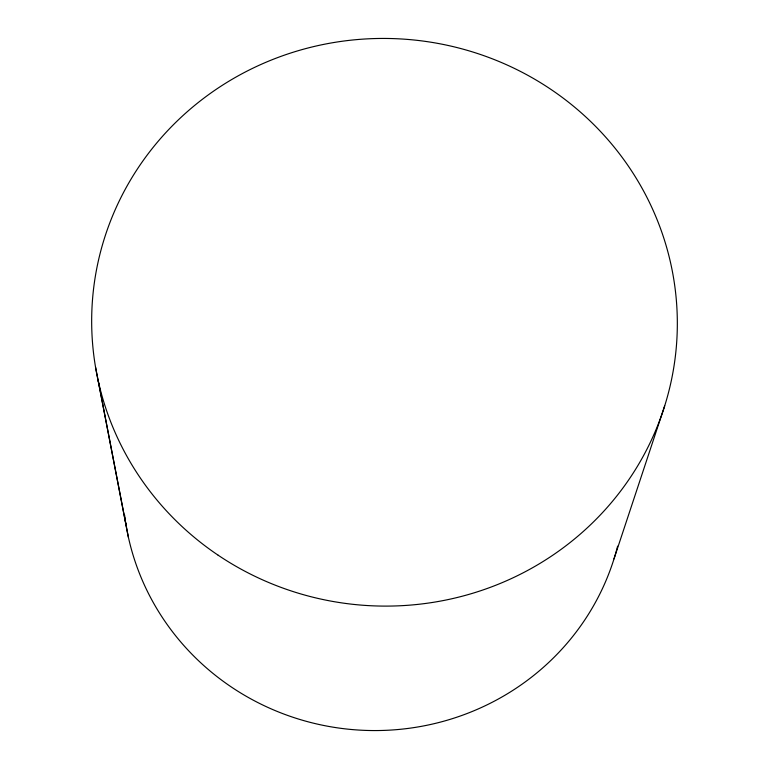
<?xml version="1.0" encoding="UTF-8"?>
<svg xmlns="http://www.w3.org/2000/svg" width="769" height="769" viewBox="0 0 769 769"><rect width="100%" height="100%" fill="white"/><g stroke="black" fill="none" stroke-linecap="round" stroke-linejoin="round"><path stroke-width="1.15" d="M614.008 558.88L664.704 405.821M98.221 380.847L128.442 537.483M95.558 367.226L126.164 525.804M617.603 546.182A251.03 243.254 3.7 0 1 358.546 730.05A251.03 243.254 3.7 0 1 124.597 515.086M218.165 555.218A292.874 283.799 3.7 0 0 676.384 346.242A292.874 283.799 3.7 0 0 258.951 65.355A292.874 283.799 3.7 0 0 218.165 555.218"/></g></svg>
